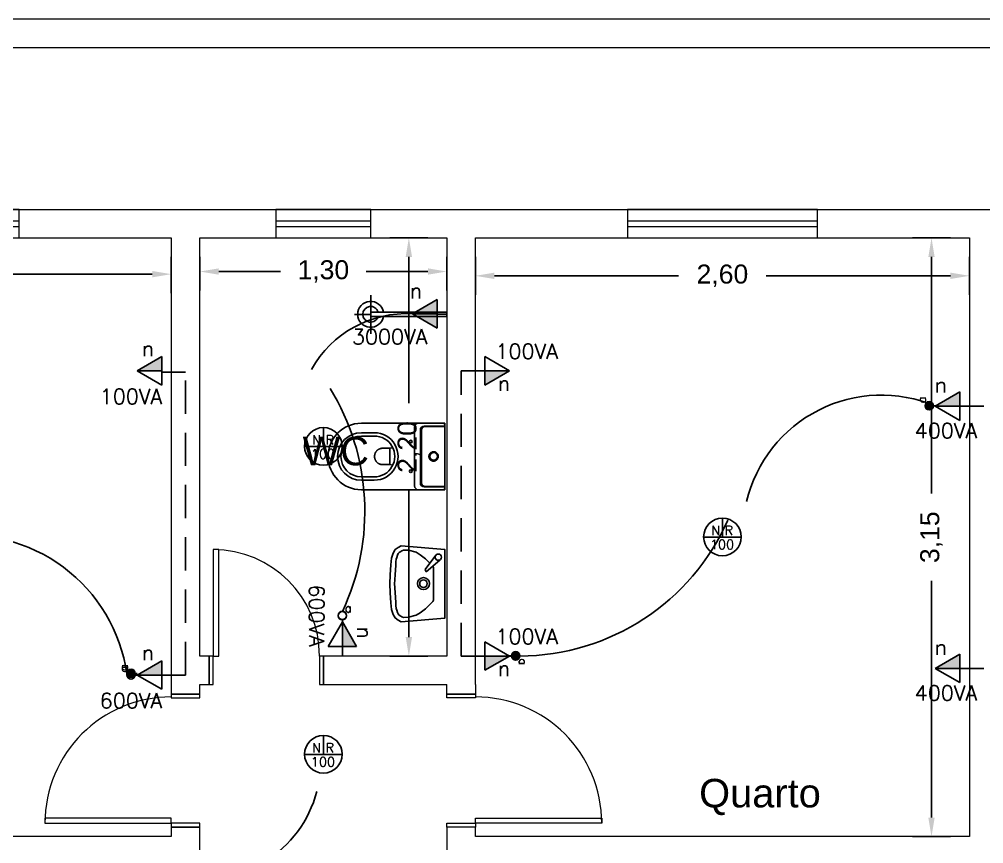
# Model space of a CAD drawing. Header units: millimetres. Extents: x -5 to 184, y -24 to 24.
# Drawn here: x 8.7 to 13.78, y 3.66 to 8 of the extents above; entities that cross this region are included whole.
import ezdxf

# ---------------------------------------------------------------- set-up
doc = ezdxf.new("R2010")
doc.units = ezdxf.units.MM
doc.linetypes.add('DASHED', pattern=[15, 12, -3])
doc.linetypes.add('HIDDEN', pattern=[0.375, 0.25, -0.125])
doc.layers.get('0').update_dxf_attribs({"lineweight": 30})
for name, color, linetype, lineweight in [('Cotas', 3, 'Continuous', 9), ('Edificação', 251, 'Continuous', 20), ('Legenda', 231, 'Continuous', 25), ('Portas', 251, 'Continuous', 9)]:
    doc.layers.add(name, color=color, linetype=linetype, lineweight=lineweight)
for name, color, linetype in [('Eletroduto', 160, 'Continuous'), ('Pontos de iluminação', 50, 'Continuous'), ('Pontos de Tomadas', 10, 'Continuous'), ('TEXTO', 7, 'Continuous'), ('WC', 252, 'Continuous')]:
    doc.layers.add(name, color=color, linetype=linetype)
doc.styles.add('ROMANS', font='ROMANS.SHX')
doc.styles.get("Standard").update_dxf_attribs({"font": 'arial.ttf'})
doc.styles.add('TEXTO_NOMEQUADRO', font='arial.ttf')
doc.dimstyles.new('ISO-25', dxfattribs={"dimtxt": 0.1, "dimasz": 0.1, "dimexe": 0.1, "dimexo": 0.1, "dimgap": 0.1, "dimtad": 0, "dimzin": 1, "dimtxsty": 'Standard', "dimcen": 0.1, "dimadec": 0, "dimazin": 0, "dimtfac": 1, "dimtmove": 0, "dimatfit": 3, "dimfxl": 1, "dimarcsym": 0})

# ---------------------------------------------------------------- blocks, each defined once
blk = doc.blocks.new('*D39')
at = {"layer": 'Cotas', "color": 0, "lineweight": -2, "transparency": 16777216}
for p, q in [((6.9, 6.75), (6.9, 6.5589)), ((9.5, 6.75), (9.5, 6.5589)), ((7, 6.6589), (7.9694, 6.6589)), ((9.4, 6.6589), (8.4306, 6.6589))]:
    blk.add_line(p, q, dxfattribs=at)
at = {"layer": 'Cotas', "color": 0, "transparency": 16777216}
for points in [[(7, 6.6756), (7, 6.6423), (6.9, 6.6589)], [(9.4, 6.6756), (9.4, 6.6423), (9.5, 6.6589)]]:
    blk.add_solid(points, dxfattribs=at)
at = {"layer": 'Defpoints', "color": 0, "transparency": 16777216}
for p in [(6.9, 6.85), (9.5, 6.85), (9.5, 6.6589)]:
    blk.add_point(p, dxfattribs=at)
at = {"layer": 'Cotas', "color": 0, "transparency": 16777216, "insert": (8.2, 6.6589), "char_height": 0.1, "attachment_point": 5}
blk.add_mtext('2,60', dxfattribs=at)
blk = doc.blocks.new('*D40')
at = {"layer": 'Cotas', "color": 0, "lineweight": -2, "transparency": 16777216}
for p, q in [((9.65, 6.75), (9.65, 6.573)), ((10.95, 6.75), (10.95, 6.573)), ((9.75, 6.673), (10.075, 6.673)), ((10.85, 6.673), (10.525, 6.673))]:
    blk.add_line(p, q, dxfattribs=at)
at = {"layer": 'Cotas', "color": 0, "transparency": 16777216}
for points in [[(9.75, 6.6897), (9.75, 6.6563), (9.65, 6.673)], [(10.85, 6.6897), (10.85, 6.6563), (10.95, 6.673)]]:
    blk.add_solid(points, dxfattribs=at)
at = {"layer": 'Defpoints', "color": 0, "transparency": 16777216}
for p in [(9.65, 6.85), (10.95, 6.85), (10.95, 6.673)]:
    blk.add_point(p, dxfattribs=at)
at = {"layer": 'Cotas', "color": 0, "transparency": 16777216, "insert": (10.3, 6.673), "char_height": 0.1, "attachment_point": 5}
blk.add_mtext('1,30', dxfattribs=at)
blk = doc.blocks.new('*D41')
at = {"layer": 'Cotas', "color": 0, "lineweight": -2, "transparency": 16777216}
for p, q in [((11.1, 6.75), (11.1, 6.5503)), ((13.7, 6.75), (13.7, 6.5503)), ((11.2, 6.6503), (12.1694, 6.6503)), ((13.6, 6.6503), (12.6306, 6.6503))]:
    blk.add_line(p, q, dxfattribs=at)
at = {"layer": 'Cotas', "color": 0, "transparency": 16777216}
for points in [[(11.2, 6.667), (11.2, 6.6336), (11.1, 6.6503)], [(13.6, 6.667), (13.6, 6.6336), (13.7, 6.6503)]]:
    blk.add_solid(points, dxfattribs=at)
at = {"layer": 'Defpoints', "color": 0, "transparency": 16777216}
for p in [(11.1, 6.85), (13.7, 6.85), (13.7, 6.6503)]:
    blk.add_point(p, dxfattribs=at)
at = {"layer": 'Cotas', "color": 0, "transparency": 16777216, "insert": (12.4, 6.6503), "char_height": 0.1, "attachment_point": 5}
blk.add_mtext('2,60', dxfattribs=at)
blk = doc.blocks.new('*D48')
at = {"layer": 'Cotas', "color": 0, "lineweight": -2, "transparency": 16777216}
for p, q in [((10.85, 6.85), (10.65, 6.85)), ((10.75, 6.75), (10.75, 5.9806)), ((10.75, 4.75), (10.75, 5.5194)), ((10.85, 4.65), (10.65, 4.65))]:
    blk.add_line(p, q, dxfattribs=at)
at = {"layer": 'Cotas', "color": 0, "transparency": 16777216}
for points in [[(10.7333, 6.75), (10.7667, 6.75), (10.75, 6.85)], [(10.7333, 4.75), (10.7667, 4.75), (10.75, 4.65)]]:
    blk.add_solid(points, dxfattribs=at)
at = {"layer": 'Defpoints', "color": 0, "transparency": 16777216}
for p in [(10.75, 6.85), (10.95, 6.85), (10.95, 4.65)]:
    blk.add_point(p, dxfattribs=at)
at = {"layer": 'Cotas', "color": 0, "transparency": 16777216, "insert": (10.75, 5.75), "char_height": 0.1, "attachment_point": 5, "rotation": 90}
blk.add_mtext('2,20', dxfattribs=at)
blk = doc.blocks.new('*D49')
at = {"layer": 'Cotas', "color": 0, "lineweight": -2, "transparency": 16777216}
for p, q in [((13.6, 6.85), (13.4003, 6.85)), ((13.5003, 6.75), (13.5003, 5.5052)), ((13.5003, 3.8), (13.5003, 5.0448)), ((13.6, 3.7), (13.4003, 3.7))]:
    blk.add_line(p, q, dxfattribs=at)
at = {"layer": 'Cotas', "color": 0, "transparency": 16777216}
for points in [[(13.4836, 6.75), (13.5169, 6.75), (13.5003, 6.85)], [(13.4836, 3.8), (13.5169, 3.8), (13.5003, 3.7)]]:
    blk.add_solid(points, dxfattribs=at)
at = {"layer": 'Defpoints', "color": 0, "transparency": 16777216}
for p in [(13.7, 6.85), (13.5003, 3.7), (13.7, 3.7)]:
    blk.add_point(p, dxfattribs=at)
at = {"layer": 'Cotas', "color": 0, "transparency": 16777216, "insert": (13.5003, 5.275), "char_height": 0.1, "attachment_point": 5, "rotation": 90}
blk.add_mtext('3,15', dxfattribs=at)
blk = doc.blocks.new('81_P')
at = {"ltscale": 0.05}
for p, q in [((-0.165, 0), (-0.175, 0)), ((-0.175, -0.01), (-0.175, 0)), ((0.175, 0), (0.165, 0))]:
    blk.add_line(p, q, dxfattribs=at)
for p, q in [((0.165, 0), (-0.165, 0)), ((-0.175, -0.44), (-0.175, -0.01)), ((0.175, -0.44), (0.175, -0.01)), ((0.1398, -0.1295), (-0.1398, -0.1295)), ((0, -0.1236), (-0.1384, -0.1236)), ((0, -0.1236), (0.1384, -0.1236)), ((0.155, -0.16), (-0.155, -0.16))]:
    blk.add_line(p, q)
at = {"ltscale": 0.047193}
blk.add_line((0.175, -0.0094), (0.175, 0), dxfattribs=at)
at = {"ltscale": 0.497718}
for p, q in [((-0.1598, -0.01), (-0.1598, -0.1095)), ((0.1598, -0.01), (0.1598, -0.1095))]:
    blk.add_line(p, q, dxfattribs=at)
at = {"ltscale": 0.467891}
for p, q in [((-0.1584, -0.01), (-0.1584, -0.1036)), ((0.1584, -0.01), (0.1584, -0.1036))]:
    blk.add_line(p, q, dxfattribs=at)
at = {"ltscale": 0.078144}
for p, q in [((-0.0429, -0.29), (-0.0455, -0.2746)), ((0.0429, -0.29), (0.0455, -0.2746))]:
    blk.add_line(p, q, dxfattribs=at)
at = {"ltscale": 0.214268}
for p in [(-0.0429, -0.29), (0.0429, -0.29)]:
    blk.add_line(p, (0, -0.29), dxfattribs=at)
at = {"ltscale": 0.197279}
for p, q in [((-0.0429, -0.3295), (-0.0429, -0.29)), ((0.0429, -0.3295), (0.0429, -0.29))]:
    blk.add_line(p, q, dxfattribs=at)
at = {"ltscale": 0.339985}
for p, q in [((-0.125, -0.44), (-0.125, -0.372)), ((-0.1075, -0.44), (-0.1075, -0.372)), ((0.1075, -0.44), (0.1075, -0.372)), ((0.125, -0.44), (0.125, -0.372))]:
    blk.add_line(p, q, dxfattribs=at)
for points in [[(-0.0429, -0.3295), (-0.0428, -0.3307), (-0.0428, -0.332), (-0.0427, -0.3332), (-0.0425, -0.3345), (-0.0424, -0.3357), (-0.0421, -0.3369), (-0.0419, -0.3382), (-0.0416, -0.3394), (-0.0412, -0.3406), (-0.0409, -0.3418), (-0.0405, -0.343), (-0.04, -0.3442), (-0.0395, -0.3453), (-0.039, -0.3465), (-0.0384, -0.3476), (-0.0378, -0.3487), (-0.0372, -0.3498), (-0.0369, -0.3504), (-0.0365, -0.3509), (-0.0362, -0.3515), (-0.0358, -0.352), (-0.0354, -0.3525), (-0.0351, -0.353), (-0.0347, -0.3535), (-0.0343, -0.354), (-0.0339, -0.3545), (-0.0335, -0.355), (-0.0331, -0.3555), (-0.0326, -0.356), (-0.0322, -0.3565), (-0.0318, -0.357), (-0.0313, -0.3574), (-0.0309, -0.3579), (-0.0303, -0.3584)], [(0.0303, -0.3584), (0.0312, -0.3575), (0.0321, -0.3566), (0.033, -0.3556), (0.0338, -0.3547), (0.0346, -0.3537), (0.0354, -0.3526), (0.0361, -0.3516), (0.0368, -0.3505), (0.0374, -0.3494), (0.0381, -0.3483), (0.0386, -0.3472), (0.0392, -0.346), (0.0395, -0.3455), (0.0397, -0.3449), (0.04, -0.3443), (0.0402, -0.3437), (0.0404, -0.3431), (0.0406, -0.3425), (0.0408, -0.3419), (0.041, -0.3413), (0.0412, -0.3407), (0.0414, -0.3401), (0.0415, -0.3395), (0.0417, -0.3389), (0.0418, -0.3383), (0.042, -0.3377), (0.0421, -0.3371), (0.0422, -0.3364), (0.0423, -0.3358), (0.0424, -0.3352), (0.0425, -0.3346), (0.0426, -0.334), (0.0427, -0.3333), (0.0427, -0.3327), (0.0428, -0.3321), (0.0428, -0.3315), (0.0428, -0.3308), (0.0428, -0.3302), (0.0429, -0.3295)], [(-0.0303, -0.3584), (-0.0294, -0.3593), (-0.0284, -0.3602), (-0.0274, -0.361), (-0.0263, -0.3618), (-0.0253, -0.3626), (-0.0242, -0.3633), (-0.0231, -0.364), (-0.022, -0.3647), (-0.0208, -0.3653), (-0.0196, -0.3659), (-0.0184, -0.3665), (-0.0172, -0.367), (-0.016, -0.3675), (-0.0147, -0.368), (-0.0135, -0.3684), (-0.0122, -0.3688), (-0.0116, -0.3689), (-0.0109, -0.3691), (-0.0103, -0.3693), (-0.0096, -0.3694), (-0.009, -0.3695), (-0.0083, -0.3697), (-0.0077, -0.3698), (-0.007, -0.3699), (-0.0063, -0.37), (-0.0057, -0.3701), (-0.005, -0.3702), (-0.0043, -0.3702), (-0.0037, -0.3703), (-0.003, -0.3704), (-0.0023, -0.3704), (-0.0017, -0.3704), (-0.001, -0.3704), (-0.0003, -0.3705), (0, -0.3705)], [(0, -0.3705), (0.0013, -0.3704), (0.0027, -0.3704), (0.004, -0.3703), (0.0053, -0.3701), (0.0067, -0.37), (0.008, -0.3697), (0.0093, -0.3695), (0.0106, -0.3692), (0.0119, -0.3689), (0.0132, -0.3685), (0.0144, -0.3681), (0.0157, -0.3676), (0.0169, -0.3671), (0.0175, -0.3669), (0.0181, -0.3666), (0.0187, -0.3663), (0.0193, -0.3661), (0.0199, -0.3658), (0.0205, -0.3655), (0.0211, -0.3652), (0.0217, -0.3648), (0.0222, -0.3645), (0.0228, -0.3642), (0.0234, -0.3638), (0.0239, -0.3635), (0.0245, -0.3631), (0.025, -0.3628), (0.0255, -0.3624), (0.0261, -0.362), (0.0266, -0.3616), (0.0271, -0.3612), (0.0276, -0.3608), (0.0281, -0.3604), (0.0286, -0.36), (0.0291, -0.3595), (0.0296, -0.3591), (0.0301, -0.3587), (0.0303, -0.3584)]]:
    blk.add_lwpolyline(points)
at = {"linetype": 'DASHED'}
blk.add_circle((0, -0.06), 0.0245, dxfattribs=at)
for centre, radius in [((0, -0.06), 0.02), ((-0.078, -0.18), 0.007), ((0.078, -0.18), 0.007)]:
    blk.add_circle(centre, radius)
for centre, radius, start, end in [((-0.165, -0.01), 0.01, 90, 180), ((-0.1498, -0.01), 0.01, 90, 180), ((-0.1484, -0.01), 0.01, 90, 180), ((0.1484, -0.01), 0.01, 0, 90), ((0.1498, -0.01), 0.01, 0, 90), ((0.165, -0.01), 0.01, 0, 90), ((-0.155, -0.14), 0.02, 180, 270), ((-0.1398, -0.1095), 0.02, 180, 270), ((-0.1384, -0.1036), 0.02, 180, 270), ((0.1384, -0.1036), 0.02, 270, 0), ((0.1398, -0.1095), 0.02, 270, 0), ((0.155, -0.14), 0.02, 270, 0), ((0, -0.372), 0.125, 0, 180), ((0, -0.372), 0.1075, 0, 180), ((0, -0.44), 0.175, 180, 270), ((0, -0.44), 0.125, 180, 270), ((0, -0.44), 0.1075, 180, 270), ((0, -0.44), 0.1075, 270, 0), ((0, -0.44), 0.175, 270, 0), ((0, -0.44), 0.125, 270, 0)]:
    blk.add_arc(centre, radius, start, end)
blk = doc.blocks.new('CHUV')
at = {"ltscale": 0.05}
for p, q in [((0.0027, 0.4455), (0.0027, 0.5407)), ((-0.1103, 0.4455), (0.1156, 0.4455)), ((-0.0106, 0.0003), (-0.0106, 0.4455)), ((0.0156, 0.4455), (0.0156, 0.0003))]:
    blk.add_line(p, q, dxfattribs=at)
at = {"ltscale": 2}
blk.add_line((0.0156, 0.0003), (-0.0106, 0.0003), dxfattribs=at)
at = {"ltscale": 0.05}
for radius, start, end in [(0.076, 279.9358, 260.0642), (0.0459, 286.6015, 253.3985)]:
    blk.add_arc((0.0025, 0.4455), radius, start, end, dxfattribs=at)
blk = doc.blocks.new('01lavl91')
at = {"linetype": 'Continuous'}
for p, q in [((0.1253, -0.036), (0.0639, -0.1075)), ((-0.085, -0.0692), (0.0857, -0.0692)), ((0.0753, -0.1139), (0.1503, -0.0575)), ((0.0639, -0.1075), (0.0753, -0.1139))]:
    blk.add_line(p, q, dxfattribs=at)
for points in [[(-0.1997, -0.2393), (-0.1797, -0.0093), (0.1803, -0.0093), (0.2003, -0.2393)], [(-0.1772, -0.2283), (-0.1758, -0.2005), (-0.1652, -0.1606), (-0.1526, -0.1406), (-0.1317, -0.1123), (-0.1188, -0.0991), (-0.106, -0.0859), (-0.0931, -0.074), (-0.085, -0.0692)], [(0.0938, -0.074), (0.0857, -0.0692)], [(0.1779, -0.2283), (0.1765, -0.2005), (0.1659, -0.1606), (0.1533, -0.1406), (0.1323, -0.1123), (0.1195, -0.0991), (0.1091, -0.0885)], [(0.0003, -0.2993), (-0.0477, -0.2981), (-0.0993, -0.2935), (-0.1345, -0.2899), (-0.1613, -0.2816), (-0.1795, -0.2708), (-0.1915, -0.256), (-0.1997, -0.2393)], [(0.0023, -0.2743), (-0.0461, -0.2719), (-0.0975, -0.2686), (-0.1144, -0.2671), (-0.1294, -0.2653), (-0.1385, -0.2633), (-0.151, -0.2586), (-0.1586, -0.2547), (-0.1629, -0.2516), (-0.1647, -0.2496), (-0.1703, -0.2424), (-0.1737, -0.2368), (-0.1772, -0.2283)], [(-0.0016, -0.2743), (0.0468, -0.2719), (0.0982, -0.2686), (0.1151, -0.2671), (0.1301, -0.2653), (0.1391, -0.2633), (0.1517, -0.2586), (0.1593, -0.2547), (0.1635, -0.2516), (0.1653, -0.2496), (0.1709, -0.2424), (0.1744, -0.2368), (0.1779, -0.2283)], [(0.0003, -0.2993), (0.0483, -0.2981), (0.0999, -0.2935), (0.1351, -0.2899), (0.1619, -0.2816), (0.1801, -0.2708), (0.1921, -0.256), (0.2003, -0.2393)]]:
    blk.add_lwpolyline(points, dxfattribs=at)
for centre, radius in [((0.1404, -0.0444), 0.0164), ((0.001, -0.1223), 0.0316), ((0.001, -0.1223), 0.02)]:
    blk.add_circle(centre, radius, dxfattribs=at)

msp = doc.modelspace()

# ---------------------------------------------------------------- hatches: boundary and pattern name
at = {"layer": 'Pontos de iluminação'}
h = msp.add_hatch(color=256, dxfattribs=at)
h.set_gradient(color1=(248, 215, 49), color2=(248, 215, 49), tint=1)
h.paths.add_polyline_path([(13.5101, 5.9665, 1), (13.4661, 5.9665, 1)])
h = msp.add_hatch(color=256, dxfattribs=at)
h.set_gradient(color1=(248, 215, 49), color2=(248, 215, 49), tint=1)
h.paths.add_polyline_path([(11.2901, 4.6515, 1), (11.3341, 4.6515, 1)])
h = msp.add_hatch(color=256, dxfattribs=at)
h.set_gradient(color1=(248, 215, 49), color2=(248, 215, 49), tint=1)
h.paths.add_polyline_path([(9.3101, 4.5586, 1), (9.2661, 4.5586, 1)])

# ---------------------------------------------------------------- linework, layer by layer
at = {"layer": 'Edificação', "color": 252}
msp.add_line((26.85, 7.85), (6.9, 7.85), dxfattribs=at)
at = {"layer": 'Edificação'}
for p, q in [((6.9, 7), (26.85, 7)), ((6.9, 6.85), (9.5, 6.85)), ((9.5, 6.85), (9.5, 4.45)), ((9.65, 4.65), (9.65, 6.85)), ((9.65, 6.85), (10.95, 6.85)), ((10.95, 6.85), (10.95, 4.65)), ((11.1, 4.5), (11.1, 6.85)), ((11.1, 6.85), (13.7, 6.85)), ((13.7, 6.85), (13.7, 3.7)), ((9.7, 4.65), (9.65, 4.65)), ((9.7, 4.5), (9.7, 4.65)), ((9.7, 4.5), (9.7, 4.65)), ((10.95, 4.65), (10.3, 4.65)), ((10.3, 4.65), (10.3, 4.5)), ((10.3, 4.65), (10.3, 4.5)), ((9.65, 4.45), (9.65, 4.5)), ((9.65, 4.5), (9.7, 4.5)), ((10.3, 4.5), (10.95, 4.5)), ((10.95, 4.45), (10.95, 4.5)), ((11.1, 4.5), (11.1, 4.45)), ((9.5, 4.45), (9.65, 4.45)), ((11.1, 4.45), (10.95, 4.45)), ((9.65, 3.75), (9.5, 3.75)), ((9.5, 3.75), (9.5, 3.7)), ((9.65, 3.55), (9.65, 3.75)), ((11.1, 3.75), (10.95, 3.75)), ((10.95, 3.75), (10.95, 3.55)), ((11.1, 3.7), (11.1, 3.75)), ((9.5, 3.7), (6.9, 3.7)), ((13.7, 3.7), (11.1, 3.7))]:
    msp.add_line(p, q, dxfattribs=at)
at = {"layer": 'Edificação', "color": 252}
msp.add_lwpolyline([(0, 0), (27, 0), (27, 8), (0, 8)], close=True, dxfattribs=at)
at = {"layer": 'Eletroduto'}
for p, q in [((9.5, 6.1428), (9.575, 6.1428)), ((11.1, 6.15), (11.025, 6.15)), ((13.7, 5.965), (13.775, 5.965)), ((11.1, 4.65), (11.025, 4.65)), ((13.775, 4.585), (13.7, 4.585)), ((9.5, 4.55), (9.575, 4.55))]:
    msp.add_line(p, q, dxfattribs=at)
at = {"layer": 'Eletroduto', "linetype": 'HIDDEN', "ltscale": 0.7}
for p, q in [((9.575, 4.55), (9.575, 6.1428)), ((11.025, 4.65), (11.025, 6.15))]:
    msp.add_line(p, q, dxfattribs=at)
at = {"layer": 'Eletroduto'}
for centre, radius, start, end in [((10.7378, 5.8775), 0.5739, 86.8084, 150.7716), ((9.281, 5.4118), 1.2373, 334.7465, 31.4905), ((13.2357, 5.2946), 0.7281, 67.0208, 166.6979), ((11.3311, 5.8491), 1.1991, 270.1365, 336.1723), ((8.4238, 4.4346), 0.8511, 8.2829, 98.4248), ((9.6788, 4.0875), 0.6053, 257.7183, 345.6769)]:
    msp.add_arc(centre, radius, start, end, dxfattribs=at)
at = {"layer": 'Legenda'}
for p, q in [((10.4, 4.84), (10.4, 4.83)), ((11.29, 4.65), (11.28, 4.65)), ((9.31, 4.55), (9.32, 4.55))]:
    msp.add_line(p, q, dxfattribs=at)
at = {"layer": 'Legenda', "color": 1}
for centre in [(10.4, 4.862), (11.312, 4.65), (9.288, 4.55)]:
    msp.add_circle(centre, 0.022, dxfattribs=at)
at = {"layer": 'Pontos de iluminação'}
for p, q in [((13.5101, 5.9665), (13.5201, 5.9665)), ((10.3001, 5.7515), (10.3001, 5.8526)), ((10.2009, 5.7515), (10.3993, 5.7515)), ((12.4, 5.275), (12.4, 5.3761)), ((12.3008, 5.275), (12.4992, 5.275)), ((10.4001, 4.8415), (10.4001, 4.8315)), ((11.2901, 4.6515), (11.2801, 4.6515)), ((9.3101, 4.5586), (9.3201, 4.5586)), ((10.3001, 4.1315), (10.3001, 4.2326)), ((10.2009, 4.1315), (10.3993, 4.1315))]:
    msp.add_line(p, q, dxfattribs=at)
for centre, radius in [((13.4881, 5.9665), 0.022), ((10.3002, 5.7529), 0.099), ((12.4001, 5.2765), 0.099), ((10.4001, 4.8635), 0.022), ((11.3121, 4.6515), 0.022), ((9.2881, 4.5586), 0.022), ((10.3002, 4.1329), 0.099)]:
    msp.add_circle(centre, radius, dxfattribs=at)
at = {"layer": 'Pontos de Tomadas', "color": 1}
for p, q in [((10.8997, 6.5255), (10.7697, 6.4505)), ((10.8997, 6.3755), (10.8997, 6.5255)), ((10.8997, 6.4505), (10.7697, 6.4505)), ((10.8997, 6.3755), (10.7697, 6.4505)), ((10.7697, 6.4505), (10.8997, 6.3755)), ((10.7697, 6.4505), (10.8997, 6.3755)), ((10.8997, 6.4477), (10.9497, 6.4477)), ((9.45, 6.225), (9.32, 6.15)), ((9.45, 6.075), (9.45, 6.225)), ((11.15, 6.225), (11.28, 6.15)), ((11.28, 6.15), (11.15, 6.225)), ((11.15, 6.225), (11.15, 6.075)), ((11.28, 6.15), (11.15, 6.225)), ((9.45, 6.15), (9.32, 6.15)), ((9.45, 6.075), (9.32, 6.15)), ((9.32, 6.15), (9.45, 6.075)), ((9.32, 6.15), (9.45, 6.075)), ((9.45, 6.1428), (9.5, 6.1428)), ((11.15, 6.15), (11.1, 6.15)), ((11.15, 6.15), (11.28, 6.15)), ((11.15, 6.075), (11.28, 6.15)), ((13.65, 6.04), (13.52, 5.965)), ((13.65, 5.89), (13.65, 6.04)), ((13.65, 5.965), (13.52, 5.965)), ((13.65, 5.89), (13.52, 5.965)), ((13.52, 5.965), (13.65, 5.89)), ((13.52, 5.965), (13.65, 5.89)), ((13.65, 5.965), (13.7, 5.965)), ((10.325, 4.7), (10.4, 4.83)), ((10.4, 4.83), (10.325, 4.7)), ((10.4, 4.83), (10.325, 4.7)), ((10.4, 4.7), (10.4, 4.83)), ((10.475, 4.7), (10.4, 4.83)), ((11.15, 4.725), (11.28, 4.65)), ((11.28, 4.65), (11.15, 4.725)), ((11.15, 4.725), (11.15, 4.575)), ((11.28, 4.65), (11.15, 4.725)), ((10.325, 4.7), (10.475, 4.7)), ((10.4, 4.7), (10.4, 4.65)), ((9.45, 4.625), (9.32, 4.55)), ((9.45, 4.475), (9.45, 4.625)), ((11.15, 4.65), (11.1, 4.65)), ((11.15, 4.65), (11.28, 4.65)), ((11.15, 4.575), (11.28, 4.65)), ((13.65, 4.66), (13.52, 4.585)), ((13.65, 4.51), (13.65, 4.66)), ((13.65, 4.585), (13.52, 4.585)), ((13.65, 4.51), (13.52, 4.585)), ((13.52, 4.585), (13.65, 4.51)), ((13.52, 4.585), (13.65, 4.51)), ((13.65, 4.585), (13.7, 4.585)), ((9.45, 4.55), (9.32, 4.55)), ((9.45, 4.475), (9.32, 4.55)), ((9.32, 4.55), (9.45, 4.475)), ((9.32, 4.55), (9.45, 4.475)), ((9.45, 4.55), (9.5, 4.55))]:
    msp.add_line(p, q, dxfattribs=at)
for points in [[(10.8997, 6.4505), (10.8997, 6.5255), (10.7697, 6.4505)], [(10.8997, 6.3755), (10.8997, 6.4505), (10.7697, 6.4505)], [(9.45, 6.15), (9.45, 6.225), (9.32, 6.15)], [(11.15, 6.15), (11.15, 6.075), (11.28, 6.15)], [(13.65, 5.965), (13.65, 6.04), (13.52, 5.965)], [(10.4, 4.7), (10.475, 4.7), (10.4, 4.83)], [(9.45, 4.55), (9.45, 4.625), (9.32, 4.55)], [(11.15, 4.65), (11.15, 4.575), (11.28, 4.65)], [(13.65, 4.585), (13.65, 4.66), (13.52, 4.585)]]:
    msp.add_solid(points, dxfattribs=at)
at = {"layer": 'Portas'}
for p, q in [((7.7, 6.94), (8.7, 6.94)), ((7.7, 6.91), (8.7, 6.91)), ((10.05, 6.94), (10.55, 6.94)), ((10.05, 6.91), (10.55, 6.91)), ((11.9, 6.94), (12.9, 6.94)), ((11.9, 6.91), (12.9, 6.91))]:
    msp.add_line(p, q, dxfattribs=at)
for points in [[(7.7, 6.85), (8.7, 6.85), (8.7, 7), (7.7, 7)], [(10.05, 6.85), (10.55, 6.85), (10.55, 7), (10.05, 7)], [(11.9, 6.85), (12.9, 6.85), (12.9, 7), (11.9, 7)], [(9.72, 4.65), (9.75, 4.65), (9.75, 5.21), (9.72, 5.21)], [(9.7, 4.65), (9.7, 4.5), (9.72, 4.5), (9.72, 4.65)], [(10.28, 4.65), (10.28, 4.5), (10.3, 4.5), (10.3, 4.65)], [(9.5, 4.43), (9.65, 4.43), (9.65, 4.45), (9.5, 4.45)], [(11.1, 4.43), (10.95, 4.43), (10.95, 4.45), (11.1, 4.45)], [(9.5, 3.77), (9.5, 3.7963), (8.835, 3.7963), (8.835, 3.77)], [(9.5, 3.75), (9.65, 3.75), (9.65, 3.77), (9.5, 3.77)], [(11.1, 3.75), (10.95, 3.75), (10.95, 3.77), (11.1, 3.77)], [(11.1, 3.77), (11.1, 3.7963), (11.765, 3.7963), (11.765, 3.77)]]:
    msp.add_lwpolyline(points, close=True, dxfattribs=at)
for centre, radius, start, end in [((9.72, 4.65), 0.56, 0, 90), ((9.5, 3.77), 0.665, 90, 180), ((11.1, 3.77), 0.665, 360, 90)]:
    msp.add_arc(centre, radius, start, end, dxfattribs=at)

# ---------------------------------------------------------------- block references
at = {"layer": 'WC', "xscale": -0.900000000000091, "yscale": 0.9000000000000483, "zscale": 0.8999999999999998, "rotation": 89.99999999998913}
msp.add_blockref('CHUV', (10.95, 6.45), dxfattribs=at)
at = {"layer": 'WC', "rotation": 269.9999999999935}
msp.add_blockref('81_P', (10.94, 5.7), dxfattribs=at)
at = {"layer": 'WC', "xscale": -1, "rotation": 270}
msp.add_blockref('01lavl91', (10.9493, 5.0297), dxfattribs=at)

# ---------------------------------------------------------------- texts
at = {"layer": 'Legenda', "color": 1, "style": 'ROMANS'}
msp.add_text('a', height=0.044, dxfattribs=at).set_placement((10.4133, 4.8795))
for rotation, p in [(270, (11.3295, 4.6367)), (90, (9.2705, 4.5633))]:
    msp.add_text('a', height=0.044, rotation=rotation, dxfattribs=at).set_placement(p)
at = {"layer": 'Pontos de iluminação', "style": 'ROMANS'}
for rotation, p in [(90, (13.4706, 5.9798)), (270, (11.3296, 4.6381)), (90, (9.2706, 4.572))]:
    msp.add_text('a', height=0.044, rotation=rotation, dxfattribs=at).set_placement(p)
msp.add_text('a', height=0.044, dxfattribs=at).set_placement((10.4134, 4.881))
for tag, p, s, flags in [('N', (10.2407, 5.7621), '', 4), ('100', (10.2344, 5.6883), '100', 13), ('N', (12.3406, 5.2857), '', 4), ('100', (12.3343, 5.2118), '100', 13), ('N', (10.2407, 4.1421), '', 4), ('100', (10.2344, 4.0683), '100', 13)]:
    msp.add_attdef(tag, p, s, height=0.0495, dxfattribs=dict(at, flags=flags))
for p in [(10.311, 5.7627), (12.4109, 5.2862), (10.311, 4.1427)]:
    msp.add_attdef('R', p, '', height=0.0495, dxfattribs=at)
at = {"layer": 'Pontos de Tomadas', "color": 1, "style": 'ROMANS'}
for s, p in [('n', (10.7548, 6.5318)), ('3000VA', (10.4505, 6.2899)), ('n', (9.3445, 6.2275)), ('100VA', (11.2057, 6.2128)), ('n', (11.2179, 6.0446)), ('100VA', (9.1233, 5.9752)), ('n', (13.5167, 6.0361)), ('400VA', (13.4119, 5.7956)), ('100VA', (11.2057, 4.7128)), ('n', (9.3445, 4.6275)), ('n', (13.5167, 4.6561)), ('n', (11.2179, 4.5446)), ('400VA', (13.4119, 4.4156)), ('600VA', (9.1233, 4.3752))]:
    msp.add_text(s, height=0.08, dxfattribs=at).set_placement(p)
for s, p in [('600VA', (10.2252, 5.0267)), ('n', (10.4775, 4.8055))]:
    msp.add_text(s, height=0.08, rotation=270, dxfattribs=at).set_placement(p)
at = {"layer": 'TEXTO', "char_height": 0.15, "attachment_point": 1, "style": 'TEXTO_NOMEQUADRO'}
for s, insert, width in [('{\\C252;WC}', (10.1912, 5.8032), 0.416387), ('{\\C252;Quarto}', (12.2775, 4.0035), 0.67308)]:
    msp.add_mtext(s, dxfattribs=dict(at, insert=insert, width=width))

# ---------------------------------------------------------------- dimensions: what is measured, and where the dimension line sits
at = {"layer": 'Cotas'}
for base, p1, p2, picture, middle in [((9.5, 6.6589), (6.9, 6.85), (9.5, 6.85), '*D39', (8.2, 6.6589)), ((10.95, 6.673), (9.65, 6.85), (10.95, 6.85), '*D40', (10.3, 6.673)), ((13.7, 6.6503), (11.1, 6.85), (13.7, 6.85), '*D41', (12.4, 6.6503))]:
    dim = msp.add_linear_dim(base=base, p1=p1, p2=p2, dimstyle='ISO-25', dxfattribs=at)
    dim.commit()
    dim.dimension.update_dxf_attribs({"geometry": picture, "text_midpoint": middle})
for base, p1, p2, picture, middle in [((10.75, 6.85), (10.95, 4.65), (10.95, 6.85), '*D48', (10.75, 5.75)), ((13.5003, 3.7), (13.7, 6.85), (13.7, 3.7), '*D49', (13.5003, 5.275))]:
    dim = msp.add_linear_dim(base=base, p1=p1, p2=p2, angle=90, dimstyle='ISO-25', dxfattribs=at)
    dim.commit()
    dim.dimension.update_dxf_attribs({"geometry": picture, "text_midpoint": middle})

doc.saveas('drawing.dxf')
